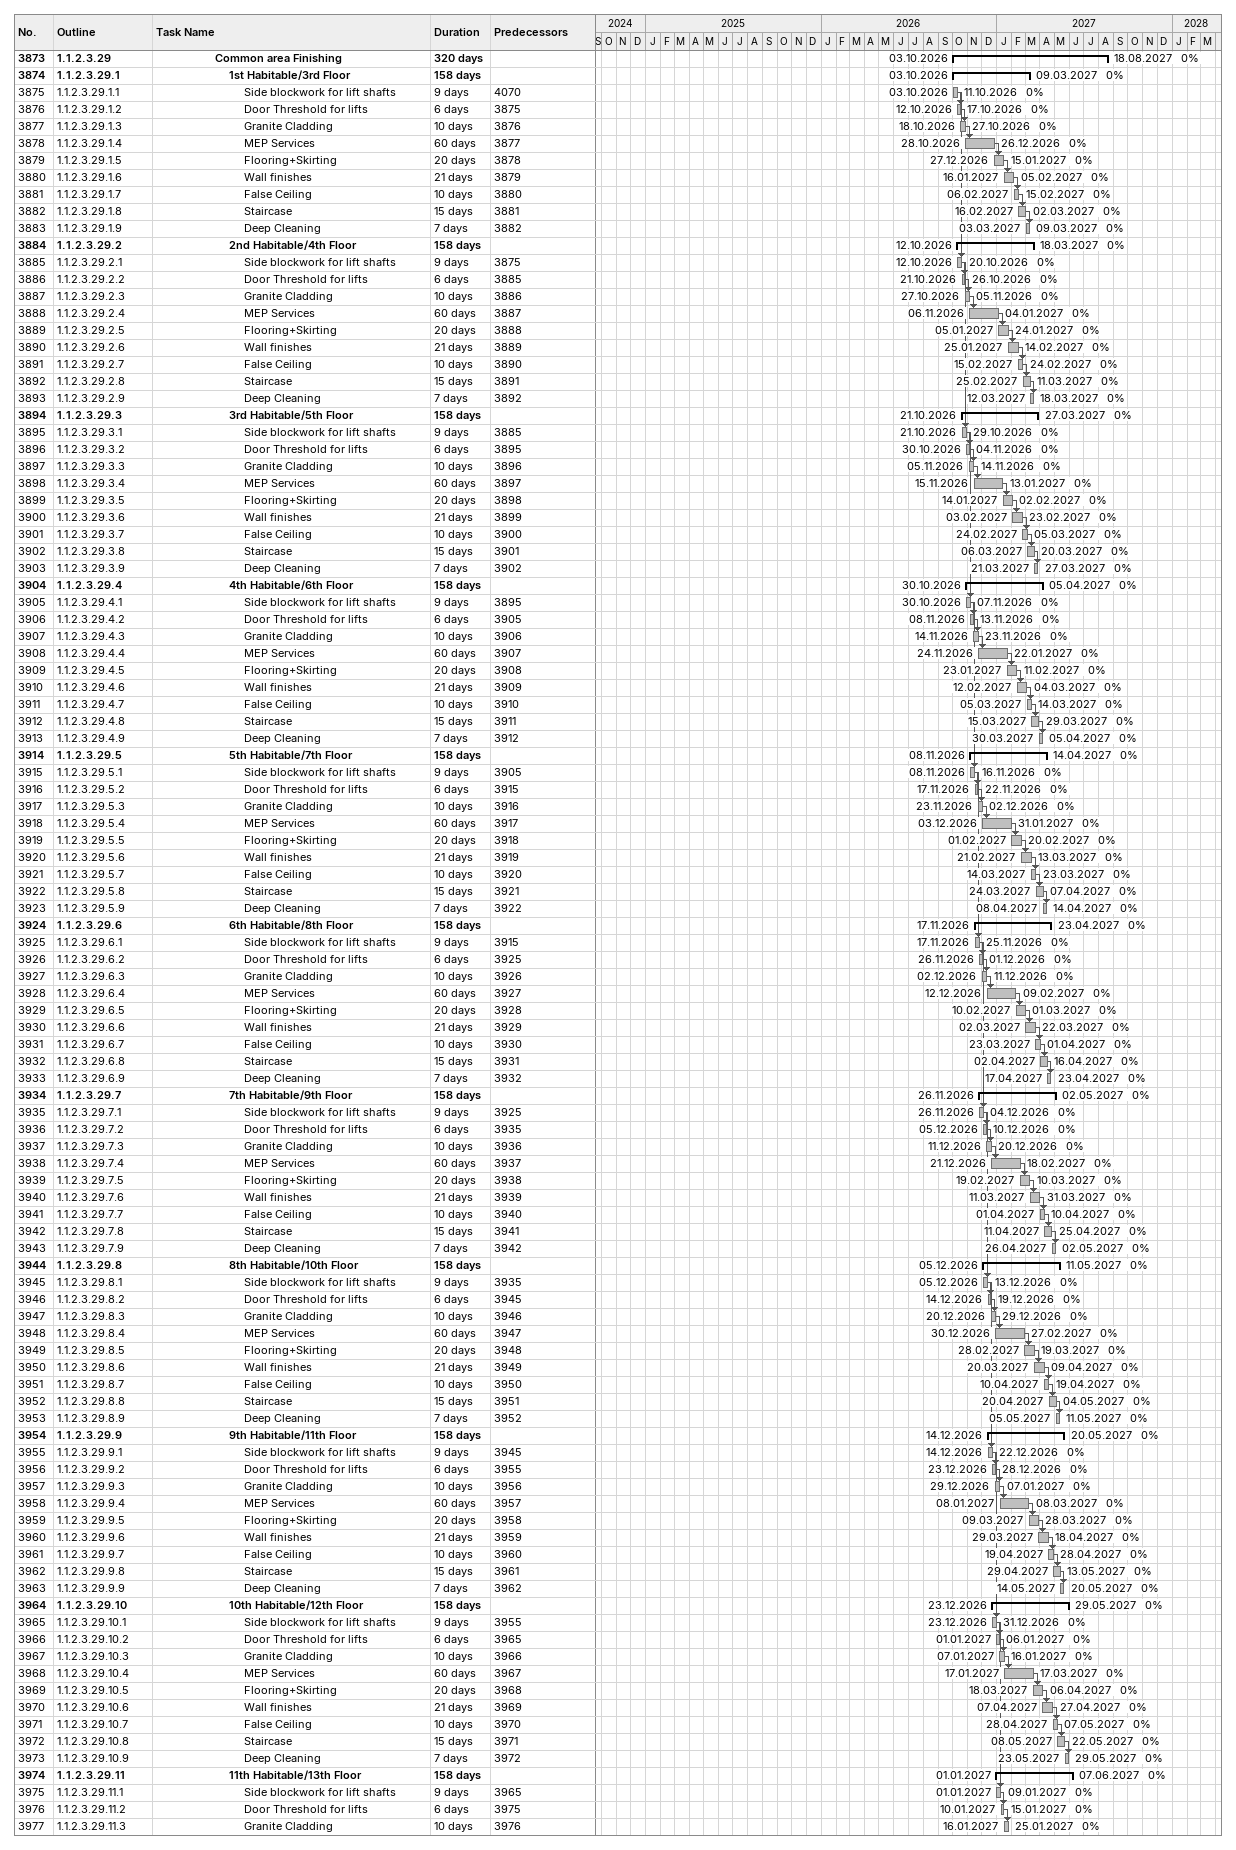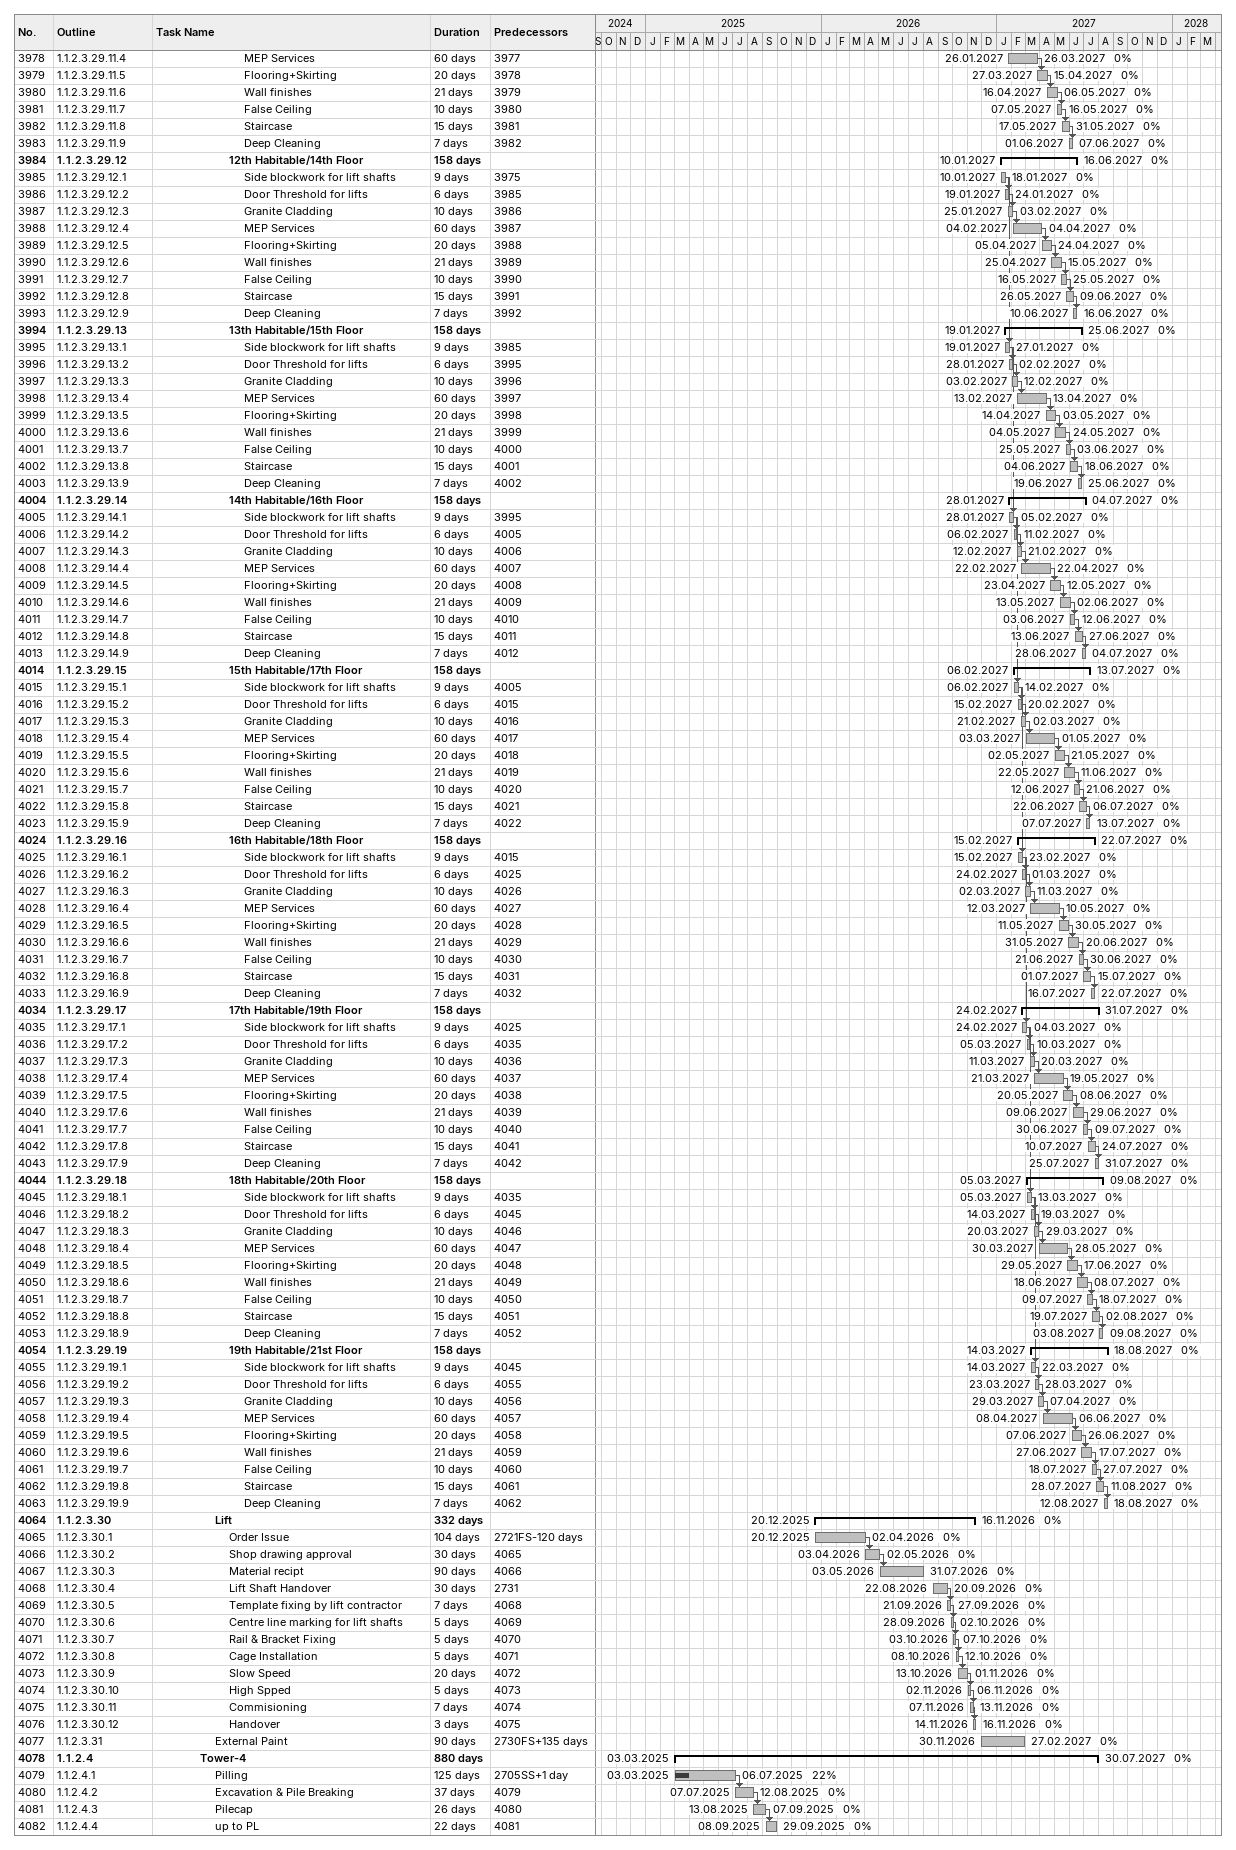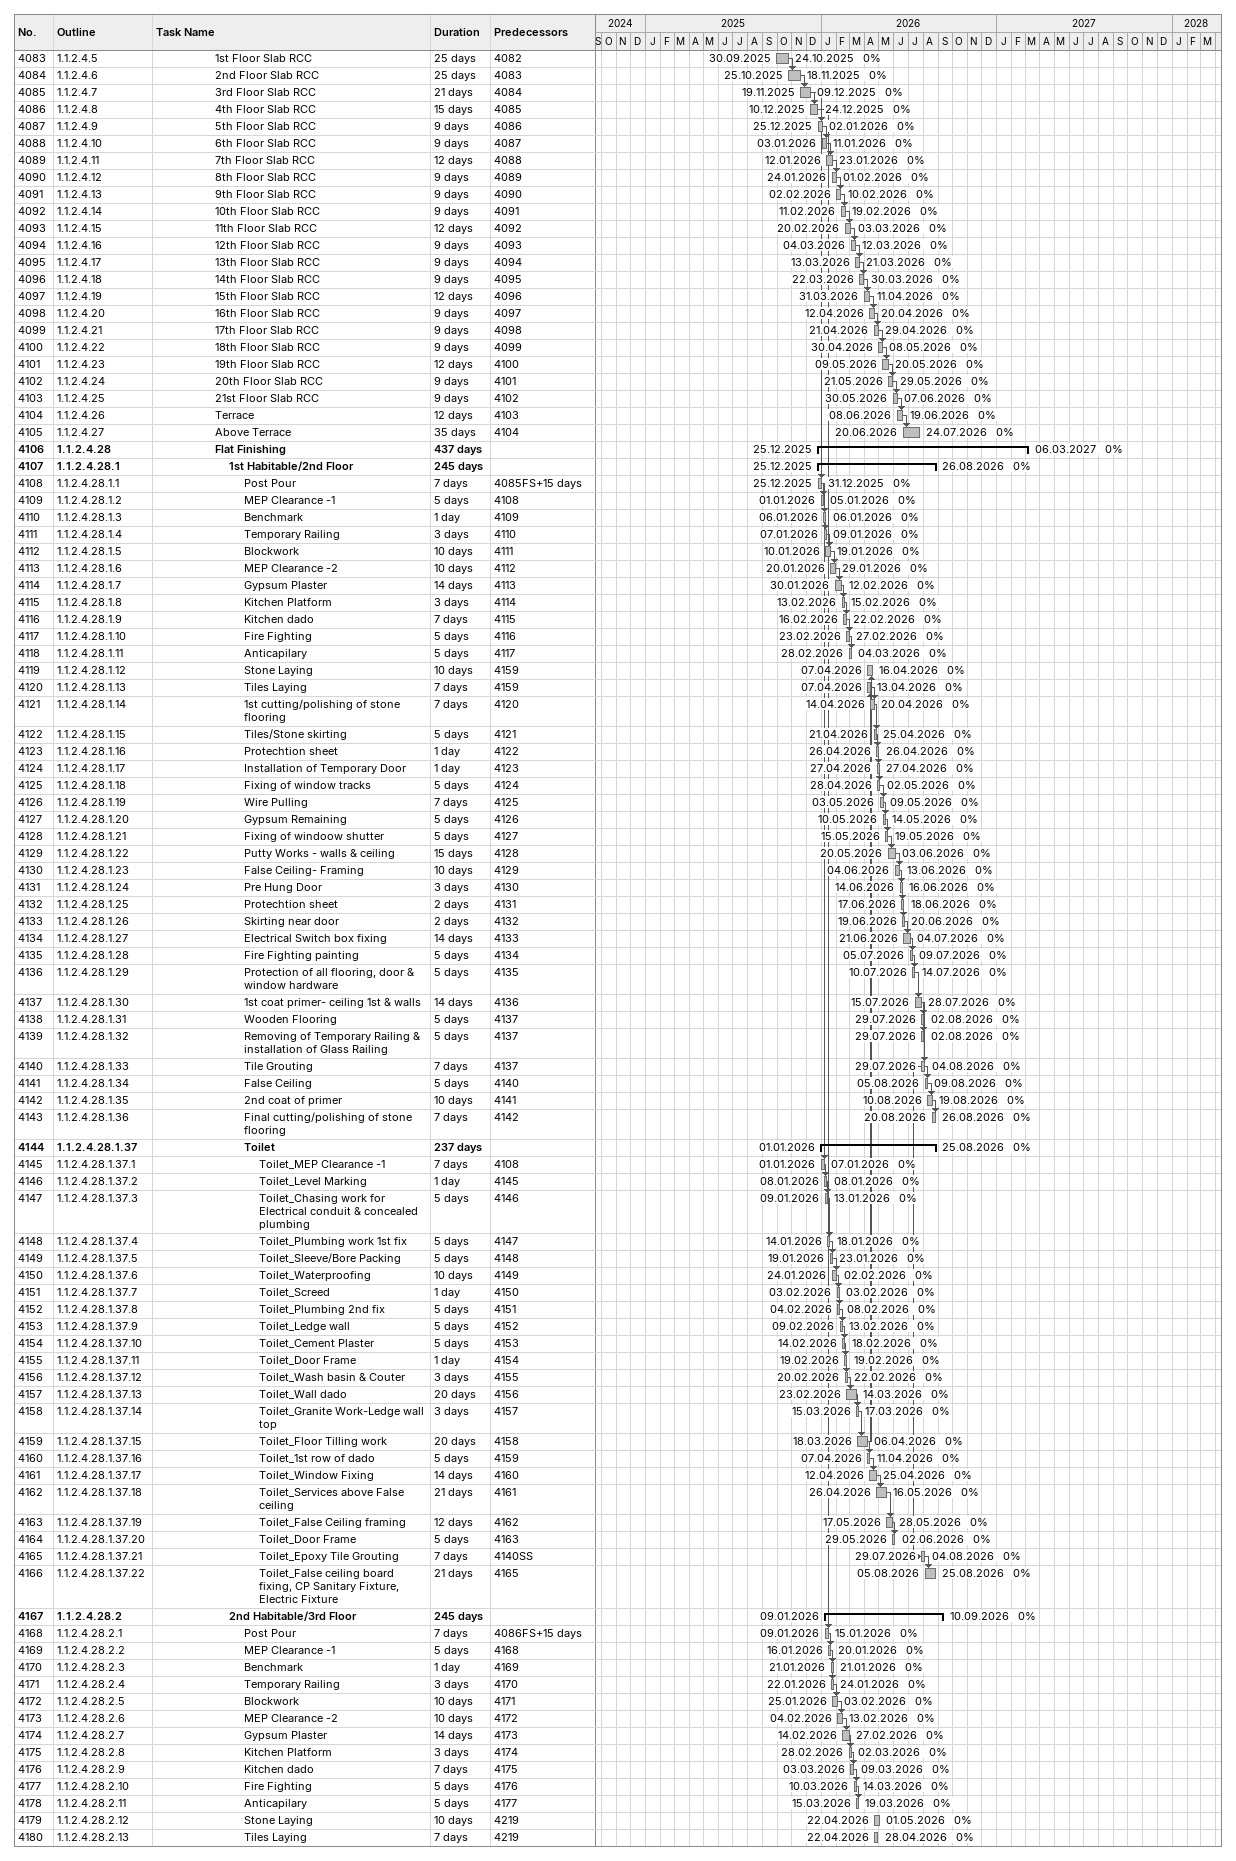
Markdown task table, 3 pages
| ID | WBS | Task | Duration | Start | Finish | Predecessors | % complete |
|---|---|---|---|---|---|---|---|
| 3873 | 1.1.2.3.29 | **Common area Finishing** | 320d | 2026-10-03 | 2027-08-18 |  | 0 |
| 3874 | 1.1.2.3.29.1 | **1st Habitable/3rd Floor** | 158d | 2026-10-03 | 2027-03-09 |  | 0 |
| 3875 | 1.1.2.3.29.1.1 | Side blockwork for lift shafts | 9d | 2026-10-03 | 2026-10-11 | 4070 | 0 |
| 3876 | 1.1.2.3.29.1.2 | Door Threshold for lifts | 6d | 2026-10-12 | 2026-10-17 | 3875 | 0 |
| 3877 | 1.1.2.3.29.1.3 | Granite Cladding | 10d | 2026-10-18 | 2026-10-27 | 3876 | 0 |
| 3878 | 1.1.2.3.29.1.4 | MEP Services | 60d | 2026-10-28 | 2026-12-26 | 3877 | 0 |
| 3879 | 1.1.2.3.29.1.5 | Flooring+Skirting | 20d | 2026-12-27 | 2027-01-15 | 3878 | 0 |
| 3880 | 1.1.2.3.29.1.6 | Wall finishes | 21d | 2027-01-16 | 2027-02-05 | 3879 | 0 |
| 3881 | 1.1.2.3.29.1.7 | False Ceiling | 10d | 2027-02-06 | 2027-02-15 | 3880 | 0 |
| 3882 | 1.1.2.3.29.1.8 | Staircase | 15d | 2027-02-16 | 2027-03-02 | 3881 | 0 |
| 3883 | 1.1.2.3.29.1.9 | Deep Cleaning | 7d | 2027-03-03 | 2027-03-09 | 3882 | 0 |
| 3884 | 1.1.2.3.29.2 | **2nd Habitable/4th Floor** | 158d | 2026-10-12 | 2027-03-18 |  | 0 |
| 3885 | 1.1.2.3.29.2.1 | Side blockwork for lift shafts | 9d | 2026-10-12 | 2026-10-20 | 3875 | 0 |
| 3886 | 1.1.2.3.29.2.2 | Door Threshold for lifts | 6d | 2026-10-21 | 2026-10-26 | 3885 | 0 |
| 3887 | 1.1.2.3.29.2.3 | Granite Cladding | 10d | 2026-10-27 | 2026-11-05 | 3886 | 0 |
| 3888 | 1.1.2.3.29.2.4 | MEP Services | 60d | 2026-11-06 | 2027-01-04 | 3887 | 0 |
| 3889 | 1.1.2.3.29.2.5 | Flooring+Skirting | 20d | 2027-01-05 | 2027-01-24 | 3888 | 0 |
| 3890 | 1.1.2.3.29.2.6 | Wall finishes | 21d | 2027-01-25 | 2027-02-14 | 3889 | 0 |
| 3891 | 1.1.2.3.29.2.7 | False Ceiling | 10d | 2027-02-15 | 2027-02-24 | 3890 | 0 |
| 3892 | 1.1.2.3.29.2.8 | Staircase | 15d | 2027-02-25 | 2027-03-11 | 3891 | 0 |
| 3893 | 1.1.2.3.29.2.9 | Deep Cleaning | 7d | 2027-03-12 | 2027-03-18 | 3892 | 0 |
| 3894 | 1.1.2.3.29.3 | **3rd Habitable/5th Floor** | 158d | 2026-10-21 | 2027-03-27 |  | 0 |
| 3895 | 1.1.2.3.29.3.1 | Side blockwork for lift shafts | 9d | 2026-10-21 | 2026-10-29 | 3885 | 0 |
| 3896 | 1.1.2.3.29.3.2 | Door Threshold for lifts | 6d | 2026-10-30 | 2026-11-04 | 3895 | 0 |
| 3897 | 1.1.2.3.29.3.3 | Granite Cladding | 10d | 2026-11-05 | 2026-11-14 | 3896 | 0 |
| 3898 | 1.1.2.3.29.3.4 | MEP Services | 60d | 2026-11-15 | 2027-01-13 | 3897 | 0 |
| 3899 | 1.1.2.3.29.3.5 | Flooring+Skirting | 20d | 2027-01-14 | 2027-02-02 | 3898 | 0 |
| 3900 | 1.1.2.3.29.3.6 | Wall finishes | 21d | 2027-02-03 | 2027-02-23 | 3899 | 0 |
| 3901 | 1.1.2.3.29.3.7 | False Ceiling | 10d | 2027-02-24 | 2027-03-05 | 3900 | 0 |
| 3902 | 1.1.2.3.29.3.8 | Staircase | 15d | 2027-03-06 | 2027-03-20 | 3901 | 0 |
| 3903 | 1.1.2.3.29.3.9 | Deep Cleaning | 7d | 2027-03-21 | 2027-03-27 | 3902 | 0 |
| 3904 | 1.1.2.3.29.4 | **4th Habitable/6th Floor** | 158d | 2026-10-30 | 2027-04-05 |  | 0 |
| 3905 | 1.1.2.3.29.4.1 | Side blockwork for lift shafts | 9d | 2026-10-30 | 2026-11-07 | 3895 | 0 |
| 3906 | 1.1.2.3.29.4.2 | Door Threshold for lifts | 6d | 2026-11-08 | 2026-11-13 | 3905 | 0 |
| 3907 | 1.1.2.3.29.4.3 | Granite Cladding | 10d | 2026-11-14 | 2026-11-23 | 3906 | 0 |
| 3908 | 1.1.2.3.29.4.4 | MEP Services | 60d | 2026-11-24 | 2027-01-22 | 3907 | 0 |
| 3909 | 1.1.2.3.29.4.5 | Flooring+Skirting | 20d | 2027-01-23 | 2027-02-11 | 3908 | 0 |
| 3910 | 1.1.2.3.29.4.6 | Wall finishes | 21d | 2027-02-12 | 2027-03-04 | 3909 | 0 |
| 3911 | 1.1.2.3.29.4.7 | False Ceiling | 10d | 2027-03-05 | 2027-03-14 | 3910 | 0 |
| 3912 | 1.1.2.3.29.4.8 | Staircase | 15d | 2027-03-15 | 2027-03-29 | 3911 | 0 |
| 3913 | 1.1.2.3.29.4.9 | Deep Cleaning | 7d | 2027-03-30 | 2027-04-05 | 3912 | 0 |
| 3914 | 1.1.2.3.29.5 | **5th Habitable/7th Floor** | 158d | 2026-11-08 | 2027-04-14 |  | 0 |
| 3915 | 1.1.2.3.29.5.1 | Side blockwork for lift shafts | 9d | 2026-11-08 | 2026-11-16 | 3905 | 0 |
| 3916 | 1.1.2.3.29.5.2 | Door Threshold for lifts | 6d | 2026-11-17 | 2026-11-22 | 3915 | 0 |
| 3917 | 1.1.2.3.29.5.3 | Granite Cladding | 10d | 2026-11-23 | 2026-12-02 | 3916 | 0 |
| 3918 | 1.1.2.3.29.5.4 | MEP Services | 60d | 2026-12-03 | 2027-01-31 | 3917 | 0 |
| 3919 | 1.1.2.3.29.5.5 | Flooring+Skirting | 20d | 2027-02-01 | 2027-02-20 | 3918 | 0 |
| 3920 | 1.1.2.3.29.5.6 | Wall finishes | 21d | 2027-02-21 | 2027-03-13 | 3919 | 0 |
| 3921 | 1.1.2.3.29.5.7 | False Ceiling | 10d | 2027-03-14 | 2027-03-23 | 3920 | 0 |
| 3922 | 1.1.2.3.29.5.8 | Staircase | 15d | 2027-03-24 | 2027-04-07 | 3921 | 0 |
| 3923 | 1.1.2.3.29.5.9 | Deep Cleaning | 7d | 2027-04-08 | 2027-04-14 | 3922 | 0 |
| 3924 | 1.1.2.3.29.6 | **6th Habitable/8th Floor** | 158d | 2026-11-17 | 2027-04-23 |  | 0 |
| 3925 | 1.1.2.3.29.6.1 | Side blockwork for lift shafts | 9d | 2026-11-17 | 2026-11-25 | 3915 | 0 |
| 3926 | 1.1.2.3.29.6.2 | Door Threshold for lifts | 6d | 2026-11-26 | 2026-12-01 | 3925 | 0 |
| 3927 | 1.1.2.3.29.6.3 | Granite Cladding | 10d | 2026-12-02 | 2026-12-11 | 3926 | 0 |
| 3928 | 1.1.2.3.29.6.4 | MEP Services | 60d | 2026-12-12 | 2027-02-09 | 3927 | 0 |
| 3929 | 1.1.2.3.29.6.5 | Flooring+Skirting | 20d | 2027-02-10 | 2027-03-01 | 3928 | 0 |
| 3930 | 1.1.2.3.29.6.6 | Wall finishes | 21d | 2027-03-02 | 2027-03-22 | 3929 | 0 |
| 3931 | 1.1.2.3.29.6.7 | False Ceiling | 10d | 2027-03-23 | 2027-04-01 | 3930 | 0 |
| 3932 | 1.1.2.3.29.6.8 | Staircase | 15d | 2027-04-02 | 2027-04-16 | 3931 | 0 |
| 3933 | 1.1.2.3.29.6.9 | Deep Cleaning | 7d | 2027-04-17 | 2027-04-23 | 3932 | 0 |
| 3934 | 1.1.2.3.29.7 | **7th Habitable/9th Floor** | 158d | 2026-11-26 | 2027-05-02 |  | 0 |
| 3935 | 1.1.2.3.29.7.1 | Side blockwork for lift shafts | 9d | 2026-11-26 | 2026-12-04 | 3925 | 0 |
| 3936 | 1.1.2.3.29.7.2 | Door Threshold for lifts | 6d | 2026-12-05 | 2026-12-10 | 3935 | 0 |
| 3937 | 1.1.2.3.29.7.3 | Granite Cladding | 10d | 2026-12-11 | 2026-12-20 | 3936 | 0 |
| 3938 | 1.1.2.3.29.7.4 | MEP Services | 60d | 2026-12-21 | 2027-02-18 | 3937 | 0 |
| 3939 | 1.1.2.3.29.7.5 | Flooring+Skirting | 20d | 2027-02-19 | 2027-03-10 | 3938 | 0 |
| 3940 | 1.1.2.3.29.7.6 | Wall finishes | 21d | 2027-03-11 | 2027-03-31 | 3939 | 0 |
| 3941 | 1.1.2.3.29.7.7 | False Ceiling | 10d | 2027-04-01 | 2027-04-10 | 3940 | 0 |
| 3942 | 1.1.2.3.29.7.8 | Staircase | 15d | 2027-04-11 | 2027-04-25 | 3941 | 0 |
| 3943 | 1.1.2.3.29.7.9 | Deep Cleaning | 7d | 2027-04-26 | 2027-05-02 | 3942 | 0 |
| 3944 | 1.1.2.3.29.8 | **8th Habitable/10th Floor** | 158d | 2026-12-05 | 2027-05-11 |  | 0 |
| 3945 | 1.1.2.3.29.8.1 | Side blockwork for lift shafts | 9d | 2026-12-05 | 2026-12-13 | 3935 | 0 |
| 3946 | 1.1.2.3.29.8.2 | Door Threshold for lifts | 6d | 2026-12-14 | 2026-12-19 | 3945 | 0 |
| 3947 | 1.1.2.3.29.8.3 | Granite Cladding | 10d | 2026-12-20 | 2026-12-29 | 3946 | 0 |
| 3948 | 1.1.2.3.29.8.4 | MEP Services | 60d | 2026-12-30 | 2027-02-27 | 3947 | 0 |
| 3949 | 1.1.2.3.29.8.5 | Flooring+Skirting | 20d | 2027-02-28 | 2027-03-19 | 3948 | 0 |
| 3950 | 1.1.2.3.29.8.6 | Wall finishes | 21d | 2027-03-20 | 2027-04-09 | 3949 | 0 |
| 3951 | 1.1.2.3.29.8.7 | False Ceiling | 10d | 2027-04-10 | 2027-04-19 | 3950 | 0 |
| 3952 | 1.1.2.3.29.8.8 | Staircase | 15d | 2027-04-20 | 2027-05-04 | 3951 | 0 |
| 3953 | 1.1.2.3.29.8.9 | Deep Cleaning | 7d | 2027-05-05 | 2027-05-11 | 3952 | 0 |
| 3954 | 1.1.2.3.29.9 | **9th Habitable/11th Floor** | 158d | 2026-12-14 | 2027-05-20 |  | 0 |
| 3955 | 1.1.2.3.29.9.1 | Side blockwork for lift shafts | 9d | 2026-12-14 | 2026-12-22 | 3945 | 0 |
| 3956 | 1.1.2.3.29.9.2 | Door Threshold for lifts | 6d | 2026-12-23 | 2026-12-28 | 3955 | 0 |
| 3957 | 1.1.2.3.29.9.3 | Granite Cladding | 10d | 2026-12-29 | 2027-01-07 | 3956 | 0 |
| 3958 | 1.1.2.3.29.9.4 | MEP Services | 60d | 2027-01-08 | 2027-03-08 | 3957 | 0 |
| 3959 | 1.1.2.3.29.9.5 | Flooring+Skirting | 20d | 2027-03-09 | 2027-03-28 | 3958 | 0 |
| 3960 | 1.1.2.3.29.9.6 | Wall finishes | 21d | 2027-03-29 | 2027-04-18 | 3959 | 0 |
| 3961 | 1.1.2.3.29.9.7 | False Ceiling | 10d | 2027-04-19 | 2027-04-28 | 3960 | 0 |
| 3962 | 1.1.2.3.29.9.8 | Staircase | 15d | 2027-04-29 | 2027-05-13 | 3961 | 0 |
| 3963 | 1.1.2.3.29.9.9 | Deep Cleaning | 7d | 2027-05-14 | 2027-05-20 | 3962 | 0 |
| 3964 | 1.1.2.3.29.10 | **10th Habitable/12th Floor** | 158d | 2026-12-23 | 2027-05-29 |  | 0 |
| 3965 | 1.1.2.3.29.10.1 | Side blockwork for lift shafts | 9d | 2026-12-23 | 2026-12-31 | 3955 | 0 |
| 3966 | 1.1.2.3.29.10.2 | Door Threshold for lifts | 6d | 2027-01-01 | 2027-01-06 | 3965 | 0 |
| 3967 | 1.1.2.3.29.10.3 | Granite Cladding | 10d | 2027-01-07 | 2027-01-16 | 3966 | 0 |
| 3968 | 1.1.2.3.29.10.4 | MEP Services | 60d | 2027-01-17 | 2027-03-17 | 3967 | 0 |
| 3969 | 1.1.2.3.29.10.5 | Flooring+Skirting | 20d | 2027-03-18 | 2027-04-06 | 3968 | 0 |
| 3970 | 1.1.2.3.29.10.6 | Wall finishes | 21d | 2027-04-07 | 2027-04-27 | 3969 | 0 |
| 3971 | 1.1.2.3.29.10.7 | False Ceiling | 10d | 2027-04-28 | 2027-05-07 | 3970 | 0 |
| 3972 | 1.1.2.3.29.10.8 | Staircase | 15d | 2027-05-08 | 2027-05-22 | 3971 | 0 |
| 3973 | 1.1.2.3.29.10.9 | Deep Cleaning | 7d | 2027-05-23 | 2027-05-29 | 3972 | 0 |
| 3974 | 1.1.2.3.29.11 | **11th Habitable/13th Floor** | 158d | 2027-01-01 | 2027-06-07 |  | 0 |
| 3975 | 1.1.2.3.29.11.1 | Side blockwork for lift shafts | 9d | 2027-01-01 | 2027-01-09 | 3965 | 0 |
| 3976 | 1.1.2.3.29.11.2 | Door Threshold for lifts | 6d | 2027-01-10 | 2027-01-15 | 3975 | 0 |
| 3977 | 1.1.2.3.29.11.3 | Granite Cladding | 10d | 2027-01-16 | 2027-01-25 | 3976 | 0 |
| 3978 | 1.1.2.3.29.11.4 | MEP Services | 60d | 2027-01-26 | 2027-03-26 | 3977 | 0 |
| 3979 | 1.1.2.3.29.11.5 | Flooring+Skirting | 20d | 2027-03-27 | 2027-04-15 | 3978 | 0 |
| 3980 | 1.1.2.3.29.11.6 | Wall finishes | 21d | 2027-04-16 | 2027-05-06 | 3979 | 0 |
| 3981 | 1.1.2.3.29.11.7 | False Ceiling | 10d | 2027-05-07 | 2027-05-16 | 3980 | 0 |
| 3982 | 1.1.2.3.29.11.8 | Staircase | 15d | 2027-05-17 | 2027-05-31 | 3981 | 0 |
| 3983 | 1.1.2.3.29.11.9 | Deep Cleaning | 7d | 2027-06-01 | 2027-06-07 | 3982 | 0 |
| 3984 | 1.1.2.3.29.12 | **12th Habitable/14th Floor** | 158d | 2027-01-10 | 2027-06-16 |  | 0 |
| 3985 | 1.1.2.3.29.12.1 | Side blockwork for lift shafts | 9d | 2027-01-10 | 2027-01-18 | 3975 | 0 |
| 3986 | 1.1.2.3.29.12.2 | Door Threshold for lifts | 6d | 2027-01-19 | 2027-01-24 | 3985 | 0 |
| 3987 | 1.1.2.3.29.12.3 | Granite Cladding | 10d | 2027-01-25 | 2027-02-03 | 3986 | 0 |
| 3988 | 1.1.2.3.29.12.4 | MEP Services | 60d | 2027-02-04 | 2027-04-04 | 3987 | 0 |
| 3989 | 1.1.2.3.29.12.5 | Flooring+Skirting | 20d | 2027-04-05 | 2027-04-24 | 3988 | 0 |
| 3990 | 1.1.2.3.29.12.6 | Wall finishes | 21d | 2027-04-25 | 2027-05-15 | 3989 | 0 |
| 3991 | 1.1.2.3.29.12.7 | False Ceiling | 10d | 2027-05-16 | 2027-05-25 | 3990 | 0 |
| 3992 | 1.1.2.3.29.12.8 | Staircase | 15d | 2027-05-26 | 2027-06-09 | 3991 | 0 |
| 3993 | 1.1.2.3.29.12.9 | Deep Cleaning | 7d | 2027-06-10 | 2027-06-16 | 3992 | 0 |
| 3994 | 1.1.2.3.29.13 | **13th Habitable/15th Floor** | 158d | 2027-01-19 | 2027-06-25 |  | 0 |
| 3995 | 1.1.2.3.29.13.1 | Side blockwork for lift shafts | 9d | 2027-01-19 | 2027-01-27 | 3985 | 0 |
| 3996 | 1.1.2.3.29.13.2 | Door Threshold for lifts | 6d | 2027-01-28 | 2027-02-02 | 3995 | 0 |
| 3997 | 1.1.2.3.29.13.3 | Granite Cladding | 10d | 2027-02-03 | 2027-02-12 | 3996 | 0 |
| 3998 | 1.1.2.3.29.13.4 | MEP Services | 60d | 2027-02-13 | 2027-04-13 | 3997 | 0 |
| 3999 | 1.1.2.3.29.13.5 | Flooring+Skirting | 20d | 2027-04-14 | 2027-05-03 | 3998 | 0 |
| 4000 | 1.1.2.3.29.13.6 | Wall finishes | 21d | 2027-05-04 | 2027-05-24 | 3999 | 0 |
| 4001 | 1.1.2.3.29.13.7 | False Ceiling | 10d | 2027-05-25 | 2027-06-03 | 4000 | 0 |
| 4002 | 1.1.2.3.29.13.8 | Staircase | 15d | 2027-06-04 | 2027-06-18 | 4001 | 0 |
| 4003 | 1.1.2.3.29.13.9 | Deep Cleaning | 7d | 2027-06-19 | 2027-06-25 | 4002 | 0 |
| 4004 | 1.1.2.3.29.14 | **14th Habitable/16th Floor** | 158d | 2027-01-28 | 2027-07-04 |  | 0 |
| 4005 | 1.1.2.3.29.14.1 | Side blockwork for lift shafts | 9d | 2027-01-28 | 2027-02-05 | 3995 | 0 |
| 4006 | 1.1.2.3.29.14.2 | Door Threshold for lifts | 6d | 2027-02-06 | 2027-02-11 | 4005 | 0 |
| 4007 | 1.1.2.3.29.14.3 | Granite Cladding | 10d | 2027-02-12 | 2027-02-21 | 4006 | 0 |
| 4008 | 1.1.2.3.29.14.4 | MEP Services | 60d | 2027-02-22 | 2027-04-22 | 4007 | 0 |
| 4009 | 1.1.2.3.29.14.5 | Flooring+Skirting | 20d | 2027-04-23 | 2027-05-12 | 4008 | 0 |
| 4010 | 1.1.2.3.29.14.6 | Wall finishes | 21d | 2027-05-13 | 2027-06-02 | 4009 | 0 |
| 4011 | 1.1.2.3.29.14.7 | False Ceiling | 10d | 2027-06-03 | 2027-06-12 | 4010 | 0 |
| 4012 | 1.1.2.3.29.14.8 | Staircase | 15d | 2027-06-13 | 2027-06-27 | 4011 | 0 |
| 4013 | 1.1.2.3.29.14.9 | Deep Cleaning | 7d | 2027-06-28 | 2027-07-04 | 4012 | 0 |
| 4014 | 1.1.2.3.29.15 | **15th Habitable/17th Floor** | 158d | 2027-02-06 | 2027-07-13 |  | 0 |
| 4015 | 1.1.2.3.29.15.1 | Side blockwork for lift shafts | 9d | 2027-02-06 | 2027-02-14 | 4005 | 0 |
| 4016 | 1.1.2.3.29.15.2 | Door Threshold for lifts | 6d | 2027-02-15 | 2027-02-20 | 4015 | 0 |
| 4017 | 1.1.2.3.29.15.3 | Granite Cladding | 10d | 2027-02-21 | 2027-03-02 | 4016 | 0 |
| 4018 | 1.1.2.3.29.15.4 | MEP Services | 60d | 2027-03-03 | 2027-05-01 | 4017 | 0 |
| 4019 | 1.1.2.3.29.15.5 | Flooring+Skirting | 20d | 2027-05-02 | 2027-05-21 | 4018 | 0 |
| 4020 | 1.1.2.3.29.15.6 | Wall finishes | 21d | 2027-05-22 | 2027-06-11 | 4019 | 0 |
| 4021 | 1.1.2.3.29.15.7 | False Ceiling | 10d | 2027-06-12 | 2027-06-21 | 4020 | 0 |
| 4022 | 1.1.2.3.29.15.8 | Staircase | 15d | 2027-06-22 | 2027-07-06 | 4021 | 0 |
| 4023 | 1.1.2.3.29.15.9 | Deep Cleaning | 7d | 2027-07-07 | 2027-07-13 | 4022 | 0 |
| 4024 | 1.1.2.3.29.16 | **16th Habitable/18th Floor** | 158d | 2027-02-15 | 2027-07-22 |  | 0 |
| 4025 | 1.1.2.3.29.16.1 | Side blockwork for lift shafts | 9d | 2027-02-15 | 2027-02-23 | 4015 | 0 |
| 4026 | 1.1.2.3.29.16.2 | Door Threshold for lifts | 6d | 2027-02-24 | 2027-03-01 | 4025 | 0 |
| 4027 | 1.1.2.3.29.16.3 | Granite Cladding | 10d | 2027-03-02 | 2027-03-11 | 4026 | 0 |
| 4028 | 1.1.2.3.29.16.4 | MEP Services | 60d | 2027-03-12 | 2027-05-10 | 4027 | 0 |
| 4029 | 1.1.2.3.29.16.5 | Flooring+Skirting | 20d | 2027-05-11 | 2027-05-30 | 4028 | 0 |
| 4030 | 1.1.2.3.29.16.6 | Wall finishes | 21d | 2027-05-31 | 2027-06-20 | 4029 | 0 |
| 4031 | 1.1.2.3.29.16.7 | False Ceiling | 10d | 2027-06-21 | 2027-06-30 | 4030 | 0 |
| 4032 | 1.1.2.3.29.16.8 | Staircase | 15d | 2027-07-01 | 2027-07-15 | 4031 | 0 |
| 4033 | 1.1.2.3.29.16.9 | Deep Cleaning | 7d | 2027-07-16 | 2027-07-22 | 4032 | 0 |
| 4034 | 1.1.2.3.29.17 | **17th Habitable/19th Floor** | 158d | 2027-02-24 | 2027-07-31 |  | 0 |
| 4035 | 1.1.2.3.29.17.1 | Side blockwork for lift shafts | 9d | 2027-02-24 | 2027-03-04 | 4025 | 0 |
| 4036 | 1.1.2.3.29.17.2 | Door Threshold for lifts | 6d | 2027-03-05 | 2027-03-10 | 4035 | 0 |
| 4037 | 1.1.2.3.29.17.3 | Granite Cladding | 10d | 2027-03-11 | 2027-03-20 | 4036 | 0 |
| 4038 | 1.1.2.3.29.17.4 | MEP Services | 60d | 2027-03-21 | 2027-05-19 | 4037 | 0 |
| 4039 | 1.1.2.3.29.17.5 | Flooring+Skirting | 20d | 2027-05-20 | 2027-06-08 | 4038 | 0 |
| 4040 | 1.1.2.3.29.17.6 | Wall finishes | 21d | 2027-06-09 | 2027-06-29 | 4039 | 0 |
| 4041 | 1.1.2.3.29.17.7 | False Ceiling | 10d | 2027-06-30 | 2027-07-09 | 4040 | 0 |
| 4042 | 1.1.2.3.29.17.8 | Staircase | 15d | 2027-07-10 | 2027-07-24 | 4041 | 0 |
| 4043 | 1.1.2.3.29.17.9 | Deep Cleaning | 7d | 2027-07-25 | 2027-07-31 | 4042 | 0 |
| 4044 | 1.1.2.3.29.18 | **18th Habitable/20th Floor** | 158d | 2027-03-05 | 2027-08-09 |  | 0 |
| 4045 | 1.1.2.3.29.18.1 | Side blockwork for lift shafts | 9d | 2027-03-05 | 2027-03-13 | 4035 | 0 |
| 4046 | 1.1.2.3.29.18.2 | Door Threshold for lifts | 6d | 2027-03-14 | 2027-03-19 | 4045 | 0 |
| 4047 | 1.1.2.3.29.18.3 | Granite Cladding | 10d | 2027-03-20 | 2027-03-29 | 4046 | 0 |
| 4048 | 1.1.2.3.29.18.4 | MEP Services | 60d | 2027-03-30 | 2027-05-28 | 4047 | 0 |
| 4049 | 1.1.2.3.29.18.5 | Flooring+Skirting | 20d | 2027-05-29 | 2027-06-17 | 4048 | 0 |
| 4050 | 1.1.2.3.29.18.6 | Wall finishes | 21d | 2027-06-18 | 2027-07-08 | 4049 | 0 |
| 4051 | 1.1.2.3.29.18.7 | False Ceiling | 10d | 2027-07-09 | 2027-07-18 | 4050 | 0 |
| 4052 | 1.1.2.3.29.18.8 | Staircase | 15d | 2027-07-19 | 2027-08-02 | 4051 | 0 |
| 4053 | 1.1.2.3.29.18.9 | Deep Cleaning | 7d | 2027-08-03 | 2027-08-09 | 4052 | 0 |
| 4054 | 1.1.2.3.29.19 | **19th Habitable/21st Floor** | 158d | 2027-03-14 | 2027-08-18 |  | 0 |
| 4055 | 1.1.2.3.29.19.1 | Side blockwork for lift shafts | 9d | 2027-03-14 | 2027-03-22 | 4045 | 0 |
| 4056 | 1.1.2.3.29.19.2 | Door Threshold for lifts | 6d | 2027-03-23 | 2027-03-28 | 4055 | 0 |
| 4057 | 1.1.2.3.29.19.3 | Granite Cladding | 10d | 2027-03-29 | 2027-04-07 | 4056 | 0 |
| 4058 | 1.1.2.3.29.19.4 | MEP Services | 60d | 2027-04-08 | 2027-06-06 | 4057 | 0 |
| 4059 | 1.1.2.3.29.19.5 | Flooring+Skirting | 20d | 2027-06-07 | 2027-06-26 | 4058 | 0 |
| 4060 | 1.1.2.3.29.19.6 | Wall finishes | 21d | 2027-06-27 | 2027-07-17 | 4059 | 0 |
| 4061 | 1.1.2.3.29.19.7 | False Ceiling | 10d | 2027-07-18 | 2027-07-27 | 4060 | 0 |
| 4062 | 1.1.2.3.29.19.8 | Staircase | 15d | 2027-07-28 | 2027-08-11 | 4061 | 0 |
| 4063 | 1.1.2.3.29.19.9 | Deep Cleaning | 7d | 2027-08-12 | 2027-08-18 | 4062 | 0 |
| 4064 | 1.1.2.3.30 | **Lift** | 332d | 2025-12-20 | 2026-11-16 |  | 0 |
| 4065 | 1.1.2.3.30.1 | Order Issue | 104d | 2025-12-20 | 2026-04-02 | 2721FS-120d | 0 |
| 4066 | 1.1.2.3.30.2 | Shop drawing approval | 30d | 2026-04-03 | 2026-05-02 | 4065 | 0 |
| 4067 | 1.1.2.3.30.3 | Material recipt | 90d | 2026-05-03 | 2026-07-31 | 4066 | 0 |
| 4068 | 1.1.2.3.30.4 | Lift Shaft Handover | 30d | 2026-08-22 | 2026-09-20 | 2731 | 0 |
| 4069 | 1.1.2.3.30.5 | Template fixing by lift contractor | 7d | 2026-09-21 | 2026-09-27 | 4068 | 0 |
| 4070 | 1.1.2.3.30.6 | Centre line marking for lift shafts | 5d | 2026-09-28 | 2026-10-02 | 4069 | 0 |
| 4071 | 1.1.2.3.30.7 | Rail & Bracket Fixing | 5d | 2026-10-03 | 2026-10-07 | 4070 | 0 |
| 4072 | 1.1.2.3.30.8 | Cage Installation | 5d | 2026-10-08 | 2026-10-12 | 4071 | 0 |
| 4073 | 1.1.2.3.30.9 | Slow Speed | 20d | 2026-10-13 | 2026-11-01 | 4072 | 0 |
| 4074 | 1.1.2.3.30.10 | High Spped | 5d | 2026-11-02 | 2026-11-06 | 4073 | 0 |
| 4075 | 1.1.2.3.30.11 | Commisioning | 7d | 2026-11-07 | 2026-11-13 | 4074 | 0 |
| 4076 | 1.1.2.3.30.12 | Handover | 3d | 2026-11-14 | 2026-11-16 | 4075 | 0 |
| 4077 | 1.1.2.3.31 | External Paint | 90d | 2026-11-30 | 2027-02-27 | 2730FS+135d | 0 |
| 4078 | 1.1.2.4 | **Tower-4** | 880d | 2025-03-03 | 2027-07-30 |  | 0 |
| 4079 | 1.1.2.4.1 | Pilling | 125d | 2025-03-03 | 2025-07-06 | 2705SS+1d | 22 |
| 4080 | 1.1.2.4.2 | Excavation & Pile Breaking | 37d | 2025-07-07 | 2025-08-12 | 4079 | 0 |
| 4081 | 1.1.2.4.3 | Pilecap | 26d | 2025-08-13 | 2025-09-07 | 4080 | 0 |
| 4082 | 1.1.2.4.4 | up to PL | 22d | 2025-09-08 | 2025-09-29 | 4081 | 0 |
| 4083 | 1.1.2.4.5 | 1st Floor Slab RCC | 25d | 2025-09-30 | 2025-10-24 | 4082 | 0 |
| 4084 | 1.1.2.4.6 | 2nd Floor Slab RCC | 25d | 2025-10-25 | 2025-11-18 | 4083 | 0 |
| 4085 | 1.1.2.4.7 | 3rd Floor Slab RCC | 21d | 2025-11-19 | 2025-12-09 | 4084 | 0 |
| 4086 | 1.1.2.4.8 | 4th Floor Slab RCC | 15d | 2025-12-10 | 2025-12-24 | 4085 | 0 |
| 4087 | 1.1.2.4.9 | 5th Floor Slab RCC | 9d | 2025-12-25 | 2026-01-02 | 4086 | 0 |
| 4088 | 1.1.2.4.10 | 6th Floor Slab RCC | 9d | 2026-01-03 | 2026-01-11 | 4087 | 0 |
| 4089 | 1.1.2.4.11 | 7th Floor Slab RCC | 12d | 2026-01-12 | 2026-01-23 | 4088 | 0 |
| 4090 | 1.1.2.4.12 | 8th Floor Slab RCC | 9d | 2026-01-24 | 2026-02-01 | 4089 | 0 |
| 4091 | 1.1.2.4.13 | 9th Floor Slab RCC | 9d | 2026-02-02 | 2026-02-10 | 4090 | 0 |
| 4092 | 1.1.2.4.14 | 10th Floor Slab RCC | 9d | 2026-02-11 | 2026-02-19 | 4091 | 0 |
| 4093 | 1.1.2.4.15 | 11th Floor Slab RCC | 12d | 2026-02-20 | 2026-03-03 | 4092 | 0 |
| 4094 | 1.1.2.4.16 | 12th Floor Slab RCC | 9d | 2026-03-04 | 2026-03-12 | 4093 | 0 |
| 4095 | 1.1.2.4.17 | 13th Floor Slab RCC | 9d | 2026-03-13 | 2026-03-21 | 4094 | 0 |
| 4096 | 1.1.2.4.18 | 14th Floor Slab RCC | 9d | 2026-03-22 | 2026-03-30 | 4095 | 0 |
| 4097 | 1.1.2.4.19 | 15th Floor Slab RCC | 12d | 2026-03-31 | 2026-04-11 | 4096 | 0 |
| 4098 | 1.1.2.4.20 | 16th Floor Slab RCC | 9d | 2026-04-12 | 2026-04-20 | 4097 | 0 |
| 4099 | 1.1.2.4.21 | 17th Floor Slab RCC | 9d | 2026-04-21 | 2026-04-29 | 4098 | 0 |
| 4100 | 1.1.2.4.22 | 18th Floor Slab RCC | 9d | 2026-04-30 | 2026-05-08 | 4099 | 0 |
| 4101 | 1.1.2.4.23 | 19th Floor Slab RCC | 12d | 2026-05-09 | 2026-05-20 | 4100 | 0 |
| 4102 | 1.1.2.4.24 | 20th Floor Slab RCC | 9d | 2026-05-21 | 2026-05-29 | 4101 | 0 |
| 4103 | 1.1.2.4.25 | 21st Floor Slab RCC | 9d | 2026-05-30 | 2026-06-07 | 4102 | 0 |
| 4104 | 1.1.2.4.26 | Terrace | 12d | 2026-06-08 | 2026-06-19 | 4103 | 0 |
| 4105 | 1.1.2.4.27 | Above Terrace | 35d | 2026-06-20 | 2026-07-24 | 4104 | 0 |
| 4106 | 1.1.2.4.28 | **Flat Finishing** | 437d | 2025-12-25 | 2027-03-06 |  | 0 |
| 4107 | 1.1.2.4.28.1 | **1st Habitable/2nd Floor** | 245d | 2025-12-25 | 2026-08-26 |  | 0 |
| 4108 | 1.1.2.4.28.1.1 | Post Pour | 7d | 2025-12-25 | 2025-12-31 | 4085FS+15d | 0 |
| 4109 | 1.1.2.4.28.1.2 | MEP Clearance -1 | 5d | 2026-01-01 | 2026-01-05 | 4108 | 0 |
| 4110 | 1.1.2.4.28.1.3 | Benchmark | 1d | 2026-01-06 | 2026-01-06 | 4109 | 0 |
| 4111 | 1.1.2.4.28.1.4 | Temporary Railing | 3d | 2026-01-07 | 2026-01-09 | 4110 | 0 |
| 4112 | 1.1.2.4.28.1.5 | Blockwork | 10d | 2026-01-10 | 2026-01-19 | 4111 | 0 |
| 4113 | 1.1.2.4.28.1.6 | MEP Clearance -2 | 10d | 2026-01-20 | 2026-01-29 | 4112 | 0 |
| 4114 | 1.1.2.4.28.1.7 | Gypsum Plaster | 14d | 2026-01-30 | 2026-02-12 | 4113 | 0 |
| 4115 | 1.1.2.4.28.1.8 | Kitchen Platform | 3d | 2026-02-13 | 2026-02-15 | 4114 | 0 |
| 4116 | 1.1.2.4.28.1.9 | Kitchen dado | 7d | 2026-02-16 | 2026-02-22 | 4115 | 0 |
| 4117 | 1.1.2.4.28.1.10 | Fire Fighting | 5d | 2026-02-23 | 2026-02-27 | 4116 | 0 |
| 4118 | 1.1.2.4.28.1.11 | Anticapilary | 5d | 2026-02-28 | 2026-03-04 | 4117 | 0 |
| 4119 | 1.1.2.4.28.1.12 | Stone Laying | 10d | 2026-04-07 | 2026-04-16 | 4159 | 0 |
| 4120 | 1.1.2.4.28.1.13 | Tiles Laying | 7d | 2026-04-07 | 2026-04-13 | 4159 | 0 |
| 4121 | 1.1.2.4.28.1.14 | 1st cutting/polishing of stone flooring | 7d | 2026-04-14 | 2026-04-20 | 4120 | 0 |
| 4122 | 1.1.2.4.28.1.15 | Tiles/Stone skirting | 5d | 2026-04-21 | 2026-04-25 | 4121 | 0 |
| 4123 | 1.1.2.4.28.1.16 | Protechtion sheet | 1d | 2026-04-26 | 2026-04-26 | 4122 | 0 |
| 4124 | 1.1.2.4.28.1.17 | Installation of Temporary Door | 1d | 2026-04-27 | 2026-04-27 | 4123 | 0 |
| 4125 | 1.1.2.4.28.1.18 | Fixing of window tracks | 5d | 2026-04-28 | 2026-05-02 | 4124 | 0 |
| 4126 | 1.1.2.4.28.1.19 | Wire Pulling | 7d | 2026-05-03 | 2026-05-09 | 4125 | 0 |
| 4127 | 1.1.2.4.28.1.20 | Gypsum Remaining | 5d | 2026-05-10 | 2026-05-14 | 4126 | 0 |
| 4128 | 1.1.2.4.28.1.21 | Fixing of windoow shutter | 5d | 2026-05-15 | 2026-05-19 | 4127 | 0 |
| 4129 | 1.1.2.4.28.1.22 | Putty Works - walls & ceiling | 15d | 2026-05-20 | 2026-06-03 | 4128 | 0 |
| 4130 | 1.1.2.4.28.1.23 | False Ceiling- Framing | 10d | 2026-06-04 | 2026-06-13 | 4129 | 0 |
| 4131 | 1.1.2.4.28.1.24 | Pre Hung Door | 3d | 2026-06-14 | 2026-06-16 | 4130 | 0 |
| 4132 | 1.1.2.4.28.1.25 | Protechtion sheet | 2d | 2026-06-17 | 2026-06-18 | 4131 | 0 |
| 4133 | 1.1.2.4.28.1.26 | Skirting near door | 2d | 2026-06-19 | 2026-06-20 | 4132 | 0 |
| 4134 | 1.1.2.4.28.1.27 | Electrical Switch box fixing | 14d | 2026-06-21 | 2026-07-04 | 4133 | 0 |
| 4135 | 1.1.2.4.28.1.28 | Fire Fighting painting | 5d | 2026-07-05 | 2026-07-09 | 4134 | 0 |
| 4136 | 1.1.2.4.28.1.29 | Protection of all flooring, door & window hardware | 5d | 2026-07-10 | 2026-07-14 | 4135 | 0 |
| 4137 | 1.1.2.4.28.1.30 | 1st coat primer- ceiling 1st & walls | 14d | 2026-07-15 | 2026-07-28 | 4136 | 0 |
| 4138 | 1.1.2.4.28.1.31 | Wooden Flooring | 5d | 2026-07-29 | 2026-08-02 | 4137 | 0 |
| 4139 | 1.1.2.4.28.1.32 | Removing of Temporary Railing & installation of Glass Railing | 5d | 2026-07-29 | 2026-08-02 | 4137 | 0 |
| 4140 | 1.1.2.4.28.1.33 | Tile Grouting | 7d | 2026-07-29 | 2026-08-04 | 4137 | 0 |
| 4141 | 1.1.2.4.28.1.34 | False Ceiling | 5d | 2026-08-05 | 2026-08-09 | 4140 | 0 |
| 4142 | 1.1.2.4.28.1.35 | 2nd coat of primer | 10d | 2026-08-10 | 2026-08-19 | 4141 | 0 |
| 4143 | 1.1.2.4.28.1.36 | Final cutting/polishing of stone flooring | 7d | 2026-08-20 | 2026-08-26 | 4142 | 0 |
| 4144 | 1.1.2.4.28.1.37 | **Toilet** | 237d | 2026-01-01 | 2026-08-25 |  | 0 |
| 4145 | 1.1.2.4.28.1.37.1 | Toilet_MEP Clearance -1 | 7d | 2026-01-01 | 2026-01-07 | 4108 | 0 |
| 4146 | 1.1.2.4.28.1.37.2 | Toilet_Level Marking | 1d | 2026-01-08 | 2026-01-08 | 4145 | 0 |
| 4147 | 1.1.2.4.28.1.37.3 | Toilet_Chasing work for Electrical conduit & concealed plumbing | 5d | 2026-01-09 | 2026-01-13 | 4146 | 0 |
| 4148 | 1.1.2.4.28.1.37.4 | Toilet_Plumbing work 1st fix | 5d | 2026-01-14 | 2026-01-18 | 4147 | 0 |
| 4149 | 1.1.2.4.28.1.37.5 | Toilet_Sleeve/Bore Packing | 5d | 2026-01-19 | 2026-01-23 | 4148 | 0 |
| 4150 | 1.1.2.4.28.1.37.6 | Toilet_Waterproofing | 10d | 2026-01-24 | 2026-02-02 | 4149 | 0 |
| 4151 | 1.1.2.4.28.1.37.7 | Toilet_Screed | 1d | 2026-02-03 | 2026-02-03 | 4150 | 0 |
| 4152 | 1.1.2.4.28.1.37.8 | Toilet_Plumbing 2nd fix | 5d | 2026-02-04 | 2026-02-08 | 4151 | 0 |
| 4153 | 1.1.2.4.28.1.37.9 | Toilet_Ledge wall | 5d | 2026-02-09 | 2026-02-13 | 4152 | 0 |
| 4154 | 1.1.2.4.28.1.37.10 | Toilet_Cement Plaster | 5d | 2026-02-14 | 2026-02-18 | 4153 | 0 |
| 4155 | 1.1.2.4.28.1.37.11 | Toilet_Door Frame | 1d | 2026-02-19 | 2026-02-19 | 4154 | 0 |
| 4156 | 1.1.2.4.28.1.37.12 | Toilet_Wash basin & Couter | 3d | 2026-02-20 | 2026-02-22 | 4155 | 0 |
| 4157 | 1.1.2.4.28.1.37.13 | Toilet_Wall dado | 20d | 2026-02-23 | 2026-03-14 | 4156 | 0 |
| 4158 | 1.1.2.4.28.1.37.14 | Toilet_Granite Work-Ledge wall top | 3d | 2026-03-15 | 2026-03-17 | 4157 | 0 |
| 4159 | 1.1.2.4.28.1.37.15 | Toilet_Floor Tilling work | 20d | 2026-03-18 | 2026-04-06 | 4158 | 0 |
| 4160 | 1.1.2.4.28.1.37.16 | Toilet_1st row of dado | 5d | 2026-04-07 | 2026-04-11 | 4159 | 0 |
| 4161 | 1.1.2.4.28.1.37.17 | Toilet_Window Fixing | 14d | 2026-04-12 | 2026-04-25 | 4160 | 0 |
| 4162 | 1.1.2.4.28.1.37.18 | Toilet_Services above False ceiling | 21d | 2026-04-26 | 2026-05-16 | 4161 | 0 |
| 4163 | 1.1.2.4.28.1.37.19 | Toilet_False Ceiling framing | 12d | 2026-05-17 | 2026-05-28 | 4162 | 0 |
| 4164 | 1.1.2.4.28.1.37.20 | Toilet_Door Frame | 5d | 2026-05-29 | 2026-06-02 | 4163 | 0 |
| 4165 | 1.1.2.4.28.1.37.21 | Toilet_Epoxy Tile Grouting | 7d | 2026-07-29 | 2026-08-04 | 4140SS | 0 |
| 4166 | 1.1.2.4.28.1.37.22 | Toilet_False ceiling board fixing, CP Sanitary Fixture, Electric Fixture | 21d | 2026-08-05 | 2026-08-25 | 4165 | 0 |
| 4167 | 1.1.2.4.28.2 | **2nd Habitable/3rd Floor** | 245d | 2026-01-09 | 2026-09-10 |  | 0 |
| 4168 | 1.1.2.4.28.2.1 | Post Pour | 7d | 2026-01-09 | 2026-01-15 | 4086FS+15d | 0 |
| 4169 | 1.1.2.4.28.2.2 | MEP Clearance -1 | 5d | 2026-01-16 | 2026-01-20 | 4168 | 0 |
| 4170 | 1.1.2.4.28.2.3 | Benchmark | 1d | 2026-01-21 | 2026-01-21 | 4169 | 0 |
| 4171 | 1.1.2.4.28.2.4 | Temporary Railing | 3d | 2026-01-22 | 2026-01-24 | 4170 | 0 |
| 4172 | 1.1.2.4.28.2.5 | Blockwork | 10d | 2026-01-25 | 2026-02-03 | 4171 | 0 |
| 4173 | 1.1.2.4.28.2.6 | MEP Clearance -2 | 10d | 2026-02-04 | 2026-02-13 | 4172 | 0 |
| 4174 | 1.1.2.4.28.2.7 | Gypsum Plaster | 14d | 2026-02-14 | 2026-02-27 | 4173 | 0 |
| 4175 | 1.1.2.4.28.2.8 | Kitchen Platform | 3d | 2026-02-28 | 2026-03-02 | 4174 | 0 |
| 4176 | 1.1.2.4.28.2.9 | Kitchen dado | 7d | 2026-03-03 | 2026-03-09 | 4175 | 0 |
| 4177 | 1.1.2.4.28.2.10 | Fire Fighting | 5d | 2026-03-10 | 2026-03-14 | 4176 | 0 |
| 4178 | 1.1.2.4.28.2.11 | Anticapilary | 5d | 2026-03-15 | 2026-03-19 | 4177 | 0 |
| 4179 | 1.1.2.4.28.2.12 | Stone Laying | 10d | 2026-04-22 | 2026-05-01 | 4219 | 0 |
| 4180 | 1.1.2.4.28.2.13 | Tiles Laying | 7d | 2026-04-22 | 2026-04-28 | 4219 | 0 |
